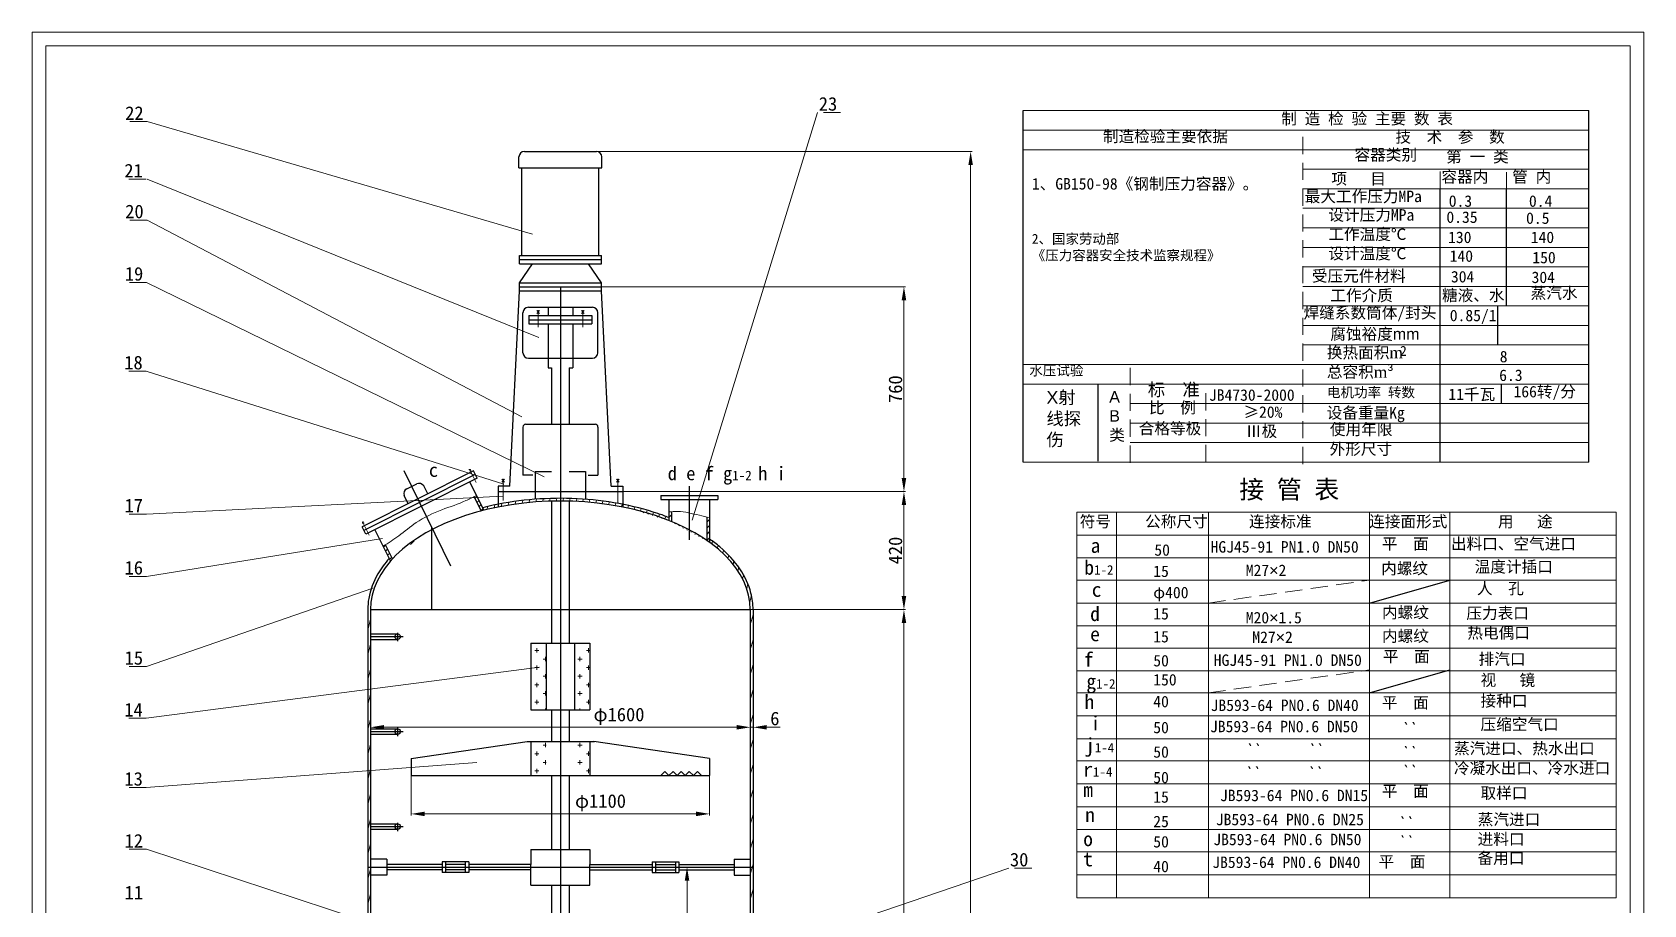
# Model space of a CAD drawing. Header units: millimetres. Extents: x -7851 to 49131, y -10352 to 4613.
# Drawn here: x -7851 to -7257, y 1440 to 1761 of the extents above; entities that cross this region are included whole.
import ezdxf

# ---------------------------------------------------------------- set-up
doc = ezdxf.new("R2010")
doc.units = ezdxf.units.MM
doc.linetypes.add('DASHED2', pattern=[9.525, 6.35, -3.175])
for name, color, linetype, lineweight in [('图层3', 1, 'DASHED2', 5), ('图层4', 7, 'Continuous', 20), ('实体', 7, 'Continuous', 30), ('文本', 7, 'Continuous', 20), ('标注', 7, 'Continuous', 13), ('细线', 7, 'Continuous', 13)]:
    doc.layers.add(name, color=color, linetype=linetype, lineweight=lineweight)
doc.styles.get("Standard").update_dxf_attribs({"font": 'txt.shx', "height": 80, "bigfont": 'gbcbig.shx'})
doc.styles.add('T仿宋_GB2312', font='SIMFANG.TTF')
pattern_1 = [(0, (-13101.1166, 695.2885), (3.175, 3.175), [1.5875, -4.7625]), (90, (-13100.323, 694.4947), (-3.175, 3.175), [1.5875, -4.7625])]
pattern_2 = [(45, (-13101.1166, 695.2885), (-1.122532, 1.122532), [])]

msp = doc.modelspace()

# ---------------------------------------------------------------- hatches: boundary and pattern name
at = {"layer": '标注'}
h = msp.add_hatch(dxfattribs=at)
h.set_pattern_fill('ANSI31', color=256, scale=0.5, style=0)
h.set_pattern_definition(pattern_2)
edge = h.paths.add_edge_path()
edge.add_spline(control_points=[(-7615.029, 1584.665), (-7615.362, 1584.64), (-7615.696, 1584.61), (-7616.029, 1584.578)], knot_values=[1.41411, 1.41411, 1.41411, 1.41411, 2.415179, 2.415179, 2.415179, 2.415179], degree=3, periodic=0)
edge.add_line((-7616.029, 1584.578), (-7616.029, 1581.397))
edge.add_ellipse((-7656.029, 1548.571), major_axis=(70, 0), ratio=0.5714286, start_angle=54.146533, end_angle=55.150095, ccw=False)
edge.add_line((-7615.029, 1580.992), (-7615.029, 1584.665))
edge = h.paths.add_edge_path()
edge.add_spline(control_points=[(-7601.029, 1582.442), (-7601.363, 1582.514), (-7601.696, 1582.588), (-7602.029, 1582.662)], knot_values=[15.6118911, 15.6118911, 15.6118911, 15.6118911, 16.6349613, 16.6349613, 16.6349613, 16.6349613], degree=3, periodic=0)
edge.add_line((-7602.029, 1582.662), (-7602.029, 1574.024))
edge.add_ellipse((-7656.029, 1548.571), major_axis=(70, 0), ratio=0.5714286, start_angle=38.213211, end_angle=39.517653, ccw=False)
edge.add_line((-7601.029, 1573.315), (-7601.029, 1582.442))
h = msp.add_hatch(dxfattribs=at)
h.set_pattern_fill('ANSI31', color=256, scale=0.5, style=0)
h.set_pattern_definition(pattern_2)
edge = h.paths.add_edge_path()
edge.add_spline(control_points=[(-7720.531, 1572.468), (-7720.816, 1572.294), (-7721.103, 1572.121), (-7721.389, 1571.949)], knot_values=[2.2532065, 2.2532065, 2.2532065, 2.2532065, 3.2550888, 3.2550888, 3.2550888, 3.2550888], degree=3, periodic=0)
edge.add_line((-7721.389, 1571.949), (-7718.631, 1566.469))
edge.add_ellipse((-7656.029, 1548.571), major_axis=(70, 0), ratio=0.5714286, start_angle=152.134612, end_angle=153.419427, ccw=False)
edge.add_line((-7717.913, 1567.267), (-7720.531, 1572.468))
h = msp.add_hatch(dxfattribs=at)
h.set_pattern_fill('CROSS', color=256, scale=0.5, style=0)
h.set_pattern_definition(pattern_1)
h.paths.add_polyline_path([(-7661.279, 1536.176), (-7666.916, 1536.176), (-7666.916, 1511.619), (-7661.279, 1511.619)])
h.paths.add_polyline_path([(-7645.143, 1536.176), (-7650.779, 1536.176), (-7650.779, 1511.619), (-7645.143, 1511.619)])
h = msp.add_hatch(dxfattribs=at)
h.set_pattern_fill('CROSS', color=256, scale=0.5, style=0)
h.set_pattern_definition(pattern_1)
h.paths.add_polyline_path([(-7661.279, 1499.964), (-7666.916, 1499.964), (-7666.916, 1487.393), (-7661.279, 1487.393)])
h.paths.add_polyline_path([(-7645.143, 1499.964), (-7650.779, 1499.964), (-7650.779, 1487.393), (-7645.143, 1487.393)])

# ---------------------------------------------------------------- linework, layer by layer
for p, q in [((-7656.029, 1667.571), (-7656.029, 1589.571)), ((-7696.383, 1564.573), (-7713.676, 1599.678)), ((-7608.529, 1594), (-7608.529, 1574.26)), ((-7656.029, 1589.571), (-7656.029, 1188.571)), ((-7703.529, 1579.081), (-7703.529, 1548.571)), ((-7726.029, 1538.571), (-7714.041, 1538.571)), ((-7716.029, 1539.95), (-7716.029, 1536.865)), ((-7726.029, 1503.571), (-7714.041, 1503.571)), ((-7716.029, 1504.95), (-7716.029, 1501.865)), ((-7726.029, 1468.571), (-7714.041, 1468.571)), ((-7716.029, 1469.95), (-7716.029, 1466.865)), ((-7727.029, 1453.571), (-7585.029, 1453.571))]:
    msp.add_line(p, q)
at = {"layer": '图层3'}
for p, q in [((-7552.737, 1731.835), (-7561.21, 1731.835)), ((-7808.388, 1728.474), (-7816.861, 1728.474)), ((-7382.324, 1602.176), (-7382.324, 1724.571)), ((-7331.758, 1703.702), (-7331.758, 1711.144)), ((-7307.289, 1703.438), (-7307.289, 1710.88)), ((-7808.705, 1707.261), (-7817.179, 1707.261)), ((-7808.388, 1692.176), (-7816.861, 1692.176)), ((-7808.532, 1669.17), (-7817.006, 1669.17)), ((-7808.737, 1636.456), (-7817.211, 1636.456)), ((-7445.996, 1602.717), (-7445.996, 1638.717)), ((-7418.161, 1602.902), (-7418.161, 1631.702)), ((-7808.628, 1583.785), (-7817.102, 1583.785)), ((-7808.628, 1560.8), (-7817.102, 1560.8)), ((-7417.184, 1550.955), (-7357.853, 1559.403)), ((-7808.598, 1527.566), (-7817.071, 1527.566)), ((-7417.184, 1517.837), (-7357.853, 1526.285)), ((-7808.713, 1508.495), (-7817.187, 1508.495)), ((-7808.685, 1482.968), (-7817.158, 1482.968)), ((-7808.603, 1460.175), (-7817.077, 1460.175)), ((-7482.287, 1453.201), (-7490.76, 1453.201))]:
    msp.add_line(p, q, dxfattribs=at)
at = {"layer": '图层4'}
for p, q in [((-7850.712, 1761.421), (-7850.712, 920.421)), ((-7850.712, 1761.421), (-7256.712, 1761.421)), ((-7256.712, 1761.421), (-7256.712, 920.421)), ((-7845.712, 1756.421), (-7261.712, 1756.421)), ((-7845.712, 1756.421), (-7845.712, 925.421)), ((-7261.712, 1756.421), (-7261.712, 925.421)), ((-7485.481, 1732.502), (-7277.006, 1732.502)), ((-7485.481, 1725.302), (-7277.006, 1725.302)), ((-7485.481, 1718.102), (-7277.006, 1718.102)), ((-7382.324, 1710.902), (-7277.006, 1710.902)), ((-7382.324, 1703.702), (-7277.006, 1703.702)), ((-7382.324, 1696.502), (-7277.006, 1696.502)), ((-7382.324, 1689.302), (-7277.006, 1689.302)), ((-7382.324, 1682.102), (-7277.006, 1682.102)), ((-7382.324, 1674.902), (-7277.006, 1674.902)), ((-7382.324, 1667.702), (-7277.006, 1667.702)), ((-7382.324, 1660.502), (-7277.006, 1660.502)), ((-7382.324, 1653.302), (-7277.006, 1653.302)), ((-7382.324, 1646.102), (-7277.006, 1646.102)), ((-7485.481, 1638.902), (-7277.006, 1638.902)), ((-7485.481, 1631.702), (-7277.006, 1631.702)), ((-7445.996, 1624.502), (-7277.006, 1624.502)), ((-7445.996, 1617.302), (-7277.006, 1617.302)), ((-7445.996, 1610.102), (-7277.006, 1610.102)), ((-7485.481, 1602.902), (-7277.006, 1602.902))]:
    msp.add_line(p, q, dxfattribs=at)
at = {"layer": '实体'}
for p, q in [((-7485.481, 1602.902), (-7485.481, 1732.502)), ((-7277.006, 1602.902), (-7277.006, 1732.502)), ((-7669.294, 1717.471), (-7642.764, 1717.471)), ((-7671.294, 1711.466), (-7671.294, 1715.471)), ((-7671.294, 1711.466), (-7640.764, 1711.466)), ((-7670.225, 1679.071), (-7670.225, 1711.466)), ((-7641.834, 1679.071), (-7641.834, 1711.466)), ((-7640.764, 1711.466), (-7640.764, 1715.471)), ((-7331.758, 1631.702), (-7331.758, 1703.702)), ((-7307.289, 1660.502), (-7307.289, 1703.438)), ((-7671.124, 1676.071), (-7671.124, 1679.071)), ((-7671.124, 1679.071), (-7640.934, 1679.071)), ((-7671.124, 1677.571), (-7640.934, 1677.571)), ((-7671.124, 1669.071), (-7666.336, 1676.071)), ((-7671.124, 1676.071), (-7640.934, 1676.071)), ((-7640.934, 1669.071), (-7645.723, 1676.071)), ((-7640.934, 1676.071), (-7640.934, 1679.071)), ((-7674.693, 1594.068), (-7671.124, 1666.071)), ((-7671.124, 1666.071), (-7671.124, 1669.071)), ((-7671.124, 1669.071), (-7640.934, 1669.071)), ((-7671.124, 1667.571), (-7640.934, 1667.571)), ((-7671.124, 1666.071), (-7640.934, 1666.071)), ((-7640.934, 1666.071), (-7640.934, 1669.071)), ((-7637.366, 1594.068), (-7640.934, 1666.071)), ((-7669.847, 1643.252), (-7669.847, 1658.002)), ((-7667.847, 1660.002), (-7644.212, 1660.002)), ((-7660.59, 1660.002), (-7660.59, 1656.916)), ((-7651.469, 1660.002), (-7651.469, 1656.916)), ((-7642.212, 1643.252), (-7642.212, 1658.002)), ((-7310.546, 1646.102), (-7310.546, 1660.502)), ((-7667.608, 1656.916), (-7667.608, 1653.916)), ((-7667.608, 1656.916), (-7644.451, 1656.916)), ((-7667.608, 1655.416), (-7644.451, 1655.416)), ((-7667.608, 1653.916), (-7644.451, 1653.916)), ((-7660.59, 1653.916), (-7660.59, 1637.623)), ((-7651.469, 1653.916), (-7651.469, 1637.623)), ((-7644.451, 1656.916), (-7644.451, 1653.916)), ((-7667.847, 1641.252), (-7644.212, 1641.252)), ((-7660.59, 1637.623), (-7659.279, 1637.623)), ((-7659.279, 1637.623), (-7659.279, 1616.852)), ((-7652.779, 1637.623), (-7652.779, 1616.852)), ((-7652.779, 1637.623), (-7651.469, 1637.623)), ((-7457.873, 1603.273), (-7457.873, 1631.702)), ((-7331.758, 1602.902), (-7331.758, 1631.702)), ((-7309.202, 1624.502), (-7309.202, 1631.702)), ((-7669.847, 1615.852), (-7669.847, 1598.162)), ((-7668.847, 1616.852), (-7643.212, 1616.852)), ((-7642.212, 1615.852), (-7642.212, 1598.162)), ((-7688.065, 1599.692), (-7729.121, 1579.025)), ((-7687.398, 1598.348), (-7728.462, 1577.677)), ((-7686.732, 1597.004), (-7688.065, 1599.692)), ((-7666.206, 1598.162), (-7669.847, 1598.162)), ((-7665.317, 1599.518), (-7665.317, 1589.22)), ((-7665.317, 1599.518), (-7659.279, 1599.518)), ((-7652.779, 1599.518), (-7646.741, 1599.518)), ((-7646.741, 1599.518), (-7646.741, 1589.22)), ((-7645.853, 1598.162), (-7642.212, 1598.162)), ((-7686.732, 1597.004), (-7727.803, 1576.33)), ((-7712.61, 1593.11), (-7708.983, 1594.897)), ((-7704.946, 1591.194), (-7706.425, 1594.197)), ((-7684.217, 1585.197), (-7689.467, 1595.627)), ((-7679.029, 1594.068), (-7679.029, 1586.527)), ((-7674.693, 1594.068), (-7679.029, 1594.068)), ((-7679.029, 1592.071), (-7633.029, 1592.071)), ((-7637.366, 1594.068), (-7633.029, 1594.068)), ((-7633.029, 1594.068), (-7633.029, 1586.35)), ((-7712.185, 1587.55), (-7713.661, 1590.649)), ((-7685.11, 1584.747), (-7687.852, 1590.195)), ((-7659.279, 1588.528), (-7659.279, 1536.176)), ((-7652.779, 1588.528), (-7652.779, 1536.176)), ((-7619.029, 1590.581), (-7598.029, 1590.581)), ((-7619.029, 1590.581), (-7619.029, 1589.081)), ((-7619.029, 1589.081), (-7598.029, 1589.081)), ((-7616.029, 1589.081), (-7616.029, 1581.397)), ((-7601.029, 1589.081), (-7601.029, 1573.315)), ((-7598.029, 1590.581), (-7598.029, 1589.081)), ((-7615.029, 1584.665), (-7615.029, 1580.992)), ((-7602.029, 1582.662), (-7602.029, 1574.024)), ((-7727.803, 1576.33), (-7729.121, 1579.025)), ((-7718.631, 1566.469), (-7724.445, 1578.02)), ((-7717.913, 1567.267), (-7720.531, 1572.468)), ((-7357.853, 1550.955), (-7328.134, 1559.403)), ((-7727.029, 1548.571), (-7727.029, 1206.071)), ((-7726.029, 1548.571), (-7726.029, 1206.071)), ((-7726.029, 1548.571), (-7586.029, 1548.571)), ((-7586.029, 1548.571), (-7586.029, 1188.571)), ((-7585.029, 1548.571), (-7585.029, 1188.571)), ((-7726.029, 1539.571), (-7716.029, 1539.571)), ((-7726.029, 1537.571), (-7716.029, 1537.571)), ((-7666.916, 1536.176), (-7666.916, 1511.619)), ((-7666.916, 1536.176), (-7645.143, 1536.176)), ((-7661.279, 1536.176), (-7661.279, 1511.619)), ((-7650.779, 1536.176), (-7650.779, 1511.619)), ((-7645.143, 1536.176), (-7645.143, 1511.619)), ((-7357.853, 1517.837), (-7328.134, 1526.285)), ((-7666.916, 1511.619), (-7645.143, 1511.619)), ((-7659.279, 1511.619), (-7659.279, 1499.964)), ((-7652.779, 1511.619), (-7652.779, 1499.964)), ((-7726.029, 1504.571), (-7716.029, 1504.571)), ((-7726.029, 1502.571), (-7716.029, 1502.571)), ((-7711.029, 1493.633), (-7668.314, 1499.964)), ((-7668.314, 1499.964), (-7643.46, 1499.964)), ((-7666.916, 1499.964), (-7666.916, 1487.393)), ((-7645.143, 1499.964), (-7645.143, 1487.393)), ((-7601.029, 1493.633), (-7643.745, 1499.964)), ((-7711.029, 1493.633), (-7711.029, 1487.393)), ((-7601.029, 1493.633), (-7601.029, 1487.393)), ((-7711.029, 1487.393), (-7601.029, 1487.393)), ((-7659.279, 1487.393), (-7659.279, 1480.143)), ((-7652.779, 1487.393), (-7652.779, 1480.143)), ((-7619.016, 1487.393), (-7617.515, 1488.825)), ((-7616.014, 1487.393), (-7617.515, 1488.825)), ((-7616.016, 1487.395), (-7614.515, 1488.827)), ((-7613.014, 1487.395), (-7614.515, 1488.827)), ((-7613.021, 1487.393), (-7611.519, 1488.825)), ((-7610.018, 1487.393), (-7611.519, 1488.825)), ((-7610.021, 1487.395), (-7608.519, 1488.827)), ((-7607.018, 1487.395), (-7608.519, 1488.827)), ((-7607.018, 1487.395), (-7605.517, 1488.827)), ((-7604.016, 1487.395), (-7605.517, 1488.827)), ((-7659.279, 1480.143), (-7659.279, 1460.143)), ((-7652.779, 1480.143), (-7652.779, 1460.143)), ((-7726.029, 1469.571), (-7716.029, 1469.571)), ((-7726.029, 1467.571), (-7716.029, 1467.571)), ((-7720.029, 1456.571), (-7726.029, 1456.571)), ((-7720.029, 1456.571), (-7720.029, 1450.571)), ((-7689.802, 1455.571), (-7699.645, 1455.571)), ((-7699.645, 1455.571), (-7699.645, 1451.571)), ((-7698.419, 1455.571), (-7698.419, 1451.571)), ((-7691.092, 1455.571), (-7691.092, 1451.571)), ((-7689.802, 1455.571), (-7689.802, 1451.571)), ((-7666.916, 1460.143), (-7666.916, 1454.527)), ((-7666.916, 1460.143), (-7645.143, 1460.143)), ((-7645.143, 1460.143), (-7645.143, 1454.527)), ((-7622.257, 1455.571), (-7622.257, 1451.571)), ((-7622.257, 1455.571), (-7612.413, 1455.571)), ((-7620.966, 1455.571), (-7620.966, 1451.571)), ((-7613.639, 1455.571), (-7613.639, 1451.571)), ((-7612.413, 1455.571), (-7612.413, 1451.571)), ((-7592.029, 1456.571), (-7586.029, 1456.571)), ((-7592.029, 1456.571), (-7592.029, 1450.571)), ((-7720.029, 1450.571), (-7726.029, 1450.571)), ((-7699.645, 1454.571), (-7720.029, 1454.571)), ((-7699.645, 1452.571), (-7720.029, 1452.571)), ((-7689.802, 1451.571), (-7699.645, 1451.571)), ((-7691.092, 1454.571), (-7698.419, 1454.571)), ((-7691.092, 1452.571), (-7698.419, 1452.571)), ((-7666.916, 1454.571), (-7689.802, 1454.571)), ((-7666.916, 1452.571), (-7689.802, 1452.571)), ((-7666.916, 1446.999), (-7666.916, 1454.571)), ((-7645.143, 1446.999), (-7645.143, 1454.571)), ((-7645.143, 1454.571), (-7622.257, 1454.571)), ((-7645.143, 1452.571), (-7622.257, 1452.571)), ((-7622.257, 1451.571), (-7612.413, 1451.571)), ((-7620.966, 1454.571), (-7613.639, 1454.571)), ((-7620.966, 1452.571), (-7613.639, 1452.571)), ((-7612.413, 1454.571), (-7592.029, 1454.571)), ((-7612.413, 1452.571), (-7592.029, 1452.571)), ((-7592.029, 1450.571), (-7586.029, 1450.571)), ((-7666.916, 1446.999), (-7645.143, 1446.999)), ((-7659.279, 1446.999), (-7659.279, 1395.186)), ((-7652.779, 1446.999), (-7652.779, 1395.186))]:
    msp.add_line(p, q, dxfattribs=at)
for centre in [(-7716.029, 1538.571), (-7716.029, 1503.571), (-7716.029, 1468.571)]:
    msp.add_circle(centre, 1, dxfattribs=at)
for centre, radius, start, end in [((-7669.294, 1715.471), 2, 90, 180), ((-7642.764, 1715.471), 2, 0, 90), ((-7667.847, 1658.002), 2, 90, 180), ((-7644.212, 1658.002), 2, 360, 90), ((-7667.847, 1643.252), 2, 180, 270), ((-7644.212, 1643.252), 2, 270, 360), ((-7668.847, 1615.852), 1, 90, 180), ((-7643.212, 1615.852), 1, 0, 90), ((-7711.644, 1591.243), 2.102, 117.376446, 196.393653), ((-7708.099, 1593.103), 2, 33.162627, 116.225536)]:
    msp.add_arc(centre, radius, start, end, dxfattribs=at)
msp.add_ellipse((-7656.029, 1548.571), major_axis=(70, 0), ratio=0.5714286, start_param=0, end_param=3.1415927, dxfattribs=at)
for points, knots in [([(-7616.029, 1582.472), (-7617.363, 1582.996), (-7618.728, 1583.493), (-7624.646, 1585.49), (-7629.464, 1586.725), (-7639.453, 1588.557), (-7644.624, 1589.153), (-7655.066, 1589.678), (-7660.338, 1589.607), (-7670.726, 1588.8), (-7675.843, 1588.065), (-7682.077, 1586.733), (-7683.383, 1586.428), (-7684.672, 1586.101)], [0.9688942, 0.9688942, 0.9688942, 0.9688942, 1.0374523, 1.0374523, 1.2602527, 1.2602527, 1.4830531, 1.4830531, 1.7058535, 1.7058535, 1.9286539, 1.9286539, 1.9885063, 1.9885063, 1.9885063, 1.9885063]), ([(-7585.029, 1548.571), (-7585.029, 1550.606), (-7585.291, 1552.641), (-7586.597, 1557.709), (-7587.982, 1560.705), (-7591.847, 1566.416), (-7594.327, 1569.132), (-7598.461, 1572.646), (-7599.71, 1573.612), (-7601.029, 1574.544)], [0, 0, 0, 0, 0.14625078, 0.14625078, 0.36905117, 0.36905117, 0.59185155, 0.59185155, 0.68015453, 0.68015453, 0.68015453, 0.68015453]), ([(-7719.115, 1567.431), (-7720.752, 1565.598), (-7722.154, 1563.689), (-7724.999, 1558.812), (-7726.137, 1555.775), (-7726.91, 1551.325), (-7727.029, 1549.948), (-7727.029, 1548.571)], [2.66939943, 2.66939943, 2.66939943, 2.66939943, 2.81985544, 2.81985544, 3.04265582, 3.04265582, 3.14159265, 3.14159265, 3.14159265, 3.14159265])]:
    msp.add_open_spline(points, degree=3, knots=knots, dxfattribs=at)
at = {"layer": '文本'}
for p, q in [((-7465.633, 1584.485), (-7465.633, 1442.328)), ((-7465.633, 1584.485), (-7266.906, 1584.485)), ((-7451.008, 1584.485), (-7451.008, 1442.328)), ((-7417.184, 1584.485), (-7417.184, 1442.328)), ((-7357.853, 1584.485), (-7357.853, 1442.328)), ((-7328.134, 1584.485), (-7328.134, 1442.328)), ((-7266.906, 1584.485), (-7266.906, 1559.403)), ((-7465.633, 1576.037), (-7266.906, 1576.037)), ((-7465.633, 1567.589), (-7266.906, 1567.589)), ((-7465.633, 1559.403), (-7266.906, 1559.403)), ((-7266.906, 1559.403), (-7266.906, 1534.321)), ((-7465.633, 1550.955), (-7266.906, 1550.955)), ((-7465.633, 1542.507), (-7266.906, 1542.507)), ((-7266.906, 1542.919), (-7266.906, 1442.328)), ((-7465.633, 1534.321), (-7266.906, 1534.321)), ((-7465.633, 1526.023), (-7266.906, 1526.023)), ((-7465.633, 1517.837), (-7266.906, 1517.837)), ((-7465.633, 1509.389), (-7266.906, 1509.389)), ((-7465.633, 1500.941), (-7266.906, 1500.941)), ((-7465.633, 1492.755), (-7274.093, 1492.755)), ((-7465.633, 1484.307), (-7266.906, 1484.307)), ((-7465.633, 1475.859), (-7266.906, 1475.859)), ((-7465.633, 1467.411), (-7266.906, 1467.411)), ((-7465.633, 1459.224), (-7266.906, 1459.224)), ((-7465.633, 1450.776), (-7266.906, 1450.776)), ((-7465.633, 1442.328), (-7266.906, 1442.328))]:
    msp.add_line(p, q, dxfattribs=at)
at = {"layer": '标注'}
for p, q in [((-7607.507, 1581.502), (-7561.21, 1731.835)), ((-7666.375, 1686.991), (-7808.388, 1728.474)), ((-7642.664, 1717.471), (-7504.222, 1717.471)), ((-7504.822, 1112.571), (-7504.822, 1712.471)), ((-7664.016, 1648.807), (-7808.388, 1707.261)), ((-7670.28, 1619.627), (-7808.388, 1692.176)), ((-7662.046, 1597.555), (-7808.532, 1669.17)), ((-7640.834, 1667.571), (-7528.804, 1667.571)), ((-7529.404, 1662.571), (-7529.404, 1597.071)), ((-7676.937, 1594.791), (-7808.737, 1636.456)), ((-7632.929, 1592.071), (-7528.804, 1592.071)), ((-7632.929, 1592.071), (-7528.804, 1592.071)), ((-7677.243, 1590.419), (-7808.628, 1583.785)), ((-7687.532, 1589.559), (-7686.787, 1590.304)), ((-7686.78, 1588.066), (-7686.036, 1588.81)), ((-7686.029, 1586.572), (-7685.284, 1587.317)), ((-7683.103, 1585.458), (-7682.809, 1586.555)), ((-7680.479, 1586.052), (-7680.189, 1587.135)), ((-7677.874, 1586.573), (-7677.587, 1587.644)), ((-7675.287, 1587.028), (-7675.003, 1588.086)), ((-7672.717, 1587.418), (-7672.436, 1588.466)), ((-7670.164, 1587.747), (-7669.885, 1588.786)), ((-7667.626, 1588.018), (-7667.35, 1589.049)), ((-7665.103, 1588.234), (-7664.829, 1589.256)), ((-7662.594, 1588.395), (-7662.322, 1589.41)), ((-7660.1, 1588.503), (-7659.83, 1589.512)), ((-7657.619, 1588.561), (-7657.351, 1589.564)), ((-7655.152, 1588.568), (-7654.885, 1589.566)), ((-7652.698, 1588.526), (-7652.432, 1589.519)), ((-7650.257, 1588.435), (-7649.992, 1589.423)), ((-7647.829, 1588.296), (-7647.566, 1589.28)), ((-7645.414, 1588.108), (-7645.152, 1589.089)), ((-7643.012, 1587.873), (-7642.75, 1588.85)), ((-7640.623, 1587.59), (-7640.362, 1588.564)), ((-7638.246, 1587.259), (-7637.986, 1588.231)), ((-7635.883, 1586.879), (-7635.623, 1587.848)), ((-7633.533, 1586.449), (-7633.273, 1587.417)), ((-7631.196, 1585.969), (-7630.937, 1586.936)), ((-7628.873, 1585.438), (-7628.614, 1586.404)), ((-7529.404, 1587.071), (-7529.404, 1553.571)), ((-7685.277, 1585.079), (-7684.532, 1585.824)), ((-7626.564, 1584.855), (-7626.305, 1585.82)), ((-7624.27, 1584.217), (-7624.011, 1585.183)), ((-7621.99, 1583.523), (-7621.731, 1584.49)), ((-7619.727, 1582.771), (-7619.467, 1583.74)), ((-7617.479, 1581.959), (-7617.219, 1582.929)), ((-7721.591, 1574.78), (-7808.628, 1560.8)), ((-7600.231, 1572.724), (-7599.953, 1573.764)), ((-7598.199, 1571.109), (-7597.914, 1572.172)), ((-7596.207, 1569.342), (-7595.914, 1570.435)), ((-7594.264, 1567.394), (-7593.96, 1568.527)), ((-7592.381, 1565.22), (-7592.062, 1566.41)), ((-7590.577, 1562.753), (-7590.236, 1564.027)), ((-7725.118, 1556.474), (-7808.598, 1527.566)), ((-7588.883, 1559.875), (-7588.506, 1561.283)), ((-7587.364, 1556.344), (-7586.92, 1558.001)), ((-7586.211, 1551.447), (-7585.594, 1553.749)), ((-7727.029, 1541.129), (-7726.029, 1544.861)), ((-7586.029, 1542.923), (-7585.029, 1546.655)), ((-7585.929, 1548.571), (-7528.804, 1548.571)), ((-7585.929, 1548.571), (-7528.804, 1548.571)), ((-7529.404, 1543.571), (-7529.404, 1193.571)), ((-7727.029, 1531.929), (-7726.029, 1535.661)), ((-7586.029, 1533.723), (-7585.029, 1537.455)), ((-7663.744, 1527.263), (-7808.713, 1508.495)), ((-7586.029, 1524.522), (-7585.029, 1528.254)), ((-7727.029, 1522.728), (-7726.029, 1526.46)), ((-7727.029, 1513.528), (-7726.029, 1517.26)), ((-7586.029, 1515.322), (-7585.029, 1519.054)), ((-7586.029, 1506.121), (-7585.029, 1509.853)), ((-7727.029, 1504.327), (-7726.029, 1508.059)), ((-7721.029, 1505.148), (-7591.029, 1505.148)), ((-7591.029, 1505.148), (-7596.029, 1505.148)), ((-7586.029, 1505.148), (-7585.029, 1505.148)), ((-7586.029, 1505.148), (-7585.029, 1505.148)), ((-7580.029, 1505.148), (-7575.029, 1505.148)), ((-7727.029, 1495.127), (-7726.029, 1498.859)), ((-7586.029, 1496.921), (-7585.029, 1500.653)), ((-7686.834, 1492.111), (-7808.685, 1482.968)), ((-7586.029, 1487.72), (-7585.029, 1491.452)), ((-7727.029, 1485.926), (-7726.029, 1489.658)), ((-7711.029, 1487.293), (-7711.029, 1472.62)), ((-7601.029, 1487.293), (-7601.029, 1472.62)), ((-7727.029, 1476.726), (-7726.029, 1480.458)), ((-7586.029, 1478.52), (-7585.029, 1482.252)), ((-7706.029, 1473.22), (-7606.029, 1473.22)), ((-7727.029, 1467.526), (-7726.029, 1471.258)), ((-7586.029, 1469.319), (-7585.029, 1473.051)), ((-7727.029, 1458.325), (-7726.029, 1462.057)), ((-7586.029, 1460.119), (-7585.029, 1463.851)), ((-7596.441, 1390.463), (-7808.603, 1460.175)), ((-7727.029, 1449.125), (-7726.029, 1452.857)), ((-7655.929, 1453.571), (-7608.763, 1453.571)), ((-7586.029, 1450.919), (-7585.029, 1454.651)), ((-7582.164, 1422.072), (-7490.76, 1453.201)), ((-7727.029, 1439.924), (-7726.029, 1443.656)), ((-7609.363, 1448.571), (-7609.363, 1278.571)), ((-7586.029, 1441.718), (-7585.029, 1445.45))]:
    msp.add_line(p, q, dxfattribs=at)
for points in [[(-7505.655, 1712.471), (-7503.988, 1712.471), (-7504.822, 1717.471)], [(-7530.237, 1662.571), (-7528.57, 1662.571), (-7529.404, 1667.571)], [(-7530.237, 1597.071), (-7528.57, 1597.071), (-7529.404, 1592.071)], [(-7530.237, 1587.071), (-7528.57, 1587.071), (-7529.404, 1592.071)], [(-7530.237, 1553.571), (-7528.57, 1553.571), (-7529.404, 1548.571)], [(-7530.237, 1543.571), (-7528.57, 1543.571), (-7529.404, 1548.571)], [(-7721.029, 1505.981), (-7721.029, 1504.314), (-7726.029, 1505.148)], [(-7591.029, 1505.981), (-7591.029, 1504.314), (-7586.029, 1505.148)], [(-7591.029, 1505.981), (-7591.029, 1504.314), (-7586.029, 1505.148)], [(-7580.029, 1505.981), (-7580.029, 1504.314), (-7585.029, 1505.148)], [(-7706.029, 1474.053), (-7706.029, 1472.386), (-7711.029, 1473.22)], [(-7606.029, 1474.053), (-7606.029, 1472.386), (-7601.029, 1473.22)], [(-7610.197, 1448.571), (-7608.53, 1448.571), (-7609.363, 1453.571)]]:
    msp.add_solid(points, dxfattribs=at)
at = {"layer": '细线'}
for p, q in [((-7664.746, 1658.774), (-7663.76, 1657.719)), ((-7663.751, 1658.774), (-7664.737, 1657.719)), ((-7664.259, 1658.966), (-7664.259, 1652.708)), ((-7648.308, 1658.774), (-7647.322, 1657.719)), ((-7647.313, 1658.774), (-7648.299, 1657.719)), ((-7647.8, 1658.966), (-7647.8, 1652.708)), ((-7689.763, 1600.218), (-7688.919, 1599.773)), ((-7687.073, 1595.403), (-7689.484, 1600.322)), ((-7689.442, 1599.645), (-7689.213, 1600.281)), ((-7677.663, 1596.616), (-7676.677, 1595.56)), ((-7676.669, 1596.616), (-7677.655, 1595.56)), ((-7677.155, 1596.707), (-7677.155, 1588.774)), ((-7635.39, 1596.616), (-7634.404, 1595.56)), ((-7634.395, 1596.616), (-7635.381, 1595.56)), ((-7634.903, 1596.707), (-7634.903, 1588.066)), ((-7728.419, 1580.444), (-7729.063, 1580.65)), ((-7726.499, 1575.98), (-7728.93, 1580.89)), ((-7728.677, 1581.048), (-7728.839, 1580.108))]:
    msp.add_line(p, q, dxfattribs=at)
for points, knots in [([(-7721.389, 1571.949), (-7719.424, 1573.129), (-7715.189, 1575.778), (-7708.729, 1581.421), (-7700.118, 1585.428), (-7692.331, 1587.849), (-7688.248, 1589.975), (-7686.97, 1590.667)], [2.2532065, 2.2532065, 2.2532065, 2.2532065, 9.1207399, 17.2340595, 27.8368615, 37.2939822, 41.644681, 41.644681, 41.644681, 41.644681]), ([(-7616.029, 1584.578), (-7614.954, 1584.684), (-7611.18, 1584.947), (-7606.201, 1583.602), (-7602.292, 1582.717), (-7601.029, 1582.442)], [1.41411, 1.41411, 1.41411, 1.41411, 4.6419307, 12.7591148, 16.6349613, 16.6349613, 16.6349613, 16.6349613])]:
    msp.add_open_spline(points, degree=3, knots=knots, dxfattribs=at)

# ---------------------------------------------------------------- texts
at = {"layer": '图层4', "attachment_point": 1, "style": 'T仿宋_GB2312'}
for s, insert, char_height, width in [('制 造 检 验 主要 数 表', (-7390.35, 1731.686), 4.224, 74.79), ('制造检验主要依据', (-7456.074, 1725.157), 4.224, 74.79), ('{\\H0.8627x;技  术  参  数}', (-7348.258, 1724.944), 4.896, 74.79), ('容器类别', (-7363.329, 1718.368), 4.224, 74.79), ('第 一 类', (-7329.533, 1717.66), 4.224, 74.79), ('容器内', (-7331.276, 1710.216), 4.224, 74.79), ('管 内', (-7305.209, 1710.216), 4.224, 74.79), ('1、GB150-98《钢制压力容器》。', (-7482.25, 1707.655), 4.224, 114.50571), (' 项   目', (-7374.744, 1709.552), 4.224, 74.79), ('最大工作压力MPa', (-7381.678, 1703.003), 4.224, 74.79), ('0.3', (-7328.596, 1701.287), 4.224, 74.79), ('0.4', (-7299.037, 1701.287), 4.224, 74.79), ('设计压力MPa', (-7372.969, 1696.183), 4.224, 74.79), ('0.35', (-7329.458, 1695.348), 4.224, 74.79), ('0.5', (-7300.089, 1694.981), 4.224, 74.79), ('\\pt16.2;{\\H0.8621x;2、国家劳动部\\P《压力容器安全技术监察规程》}', (-7482.276, 1687.067), 4.224, 153.09), ('工作温度℃', (-7372.969, 1689.068), 4.224, 74.79), ('130', (-7328.843, 1687.915), 4.224, 74.79), ('140', (-7298.373, 1687.915), 4.224, 74.79), ('设计温度℃', (-7372.969, 1681.953), 4.224, 74.79), ('140', (-7328.256, 1681.009), 4.224, 74.79), ('150', (-7297.785, 1680.459), 4.224, 74.79), ('受压元件材料', (-7379.021, 1673.691), 4.224, 74.79), ('304', (-7327.795, 1673.396), 4.224, 74.79), ('304', (-7298.068, 1673.169), 4.224, 74.79), ('工作介质', (-7372.245, 1666.494), 4.224, 74.79), ('糖液、水', (-7331.078, 1666.569), 4.224, 74.79), ('蒸汽水', (-7298.407, 1667.394), 4.224, 74.79), ('焊缝系数筒体/封头', (-7382.11, 1660.108), 4.224, 74.79), ('0.85/1', (-7328.212, 1659.096), 4.224, 74.79), ('腐蚀裕度{\\fArial|b0|i0|c134|p32;mm}', (-7372.245, 1652.264), 4.224, 74.79), ('换热面积{\\fTimes New Roman|b0|i0|c134|p18;m}', (-7373.512, 1645.432), 4.224, 74.79), ('2', (-7346.557, 1645.759), 3.661, 74.79), ('8', (-7309.803, 1643.936), 4.224, 74.79), ('{\\H0.8667x;水压试验}', (-7483.215, 1638.535), 4.224, 74.79), ('总容积{\\fTimes New Roman|b0|i0|c134|p18;m\\fSimSun|b0|i0|c134|p2;³}', (-7373.512, 1638.262), 4.224, 74.79), ('6.3', (-7309.999, 1637.067), 4.224, 74.79), ('{\\fArial|b0|i0|c0|p32;\\H0.8667x;X\\f仿宋_GB2312|b0|i0|c134|p49;射\\P线探\\P伤}', (-7476.869, 1629.113), 5.4, 74.79), ('{\\fArial|b0|i0|c0|p32;A}\\P{\\fArial|b0|i0|c0|p32;B\\P}类', (-7453.733, 1629.113), 4.224, 74.79), ('{\\H0.8667x; 标  准}', (-7442.693, 1631.973), 5.4, 74.79), ('JB4730-2000', (-7416.993, 1629.772), 4.224, 74.79), ('{\\H0.8667x;电机功率 转数}', (-7373.488, 1630.477), 4.224, 74.79), ('11千瓦', (-7328.726, 1630.051), 4.224, 74.79), ('166转/分', (-7304.732, 1631.025), 4.224, 74.79), ('比  例', (-7439.077, 1625.122), 4.224, 74.79), ('≥20%', (-7404.267, 1623.49), 4.224, 74.79), ('设备重量Kg', (-7373.592, 1623.225), 4.224, 74.79), ('合格等极', (-7442.86, 1617.435), 4.224, 74.79), ('Ⅲ极', (-7403.334, 1616.455), 4.224, 74.79), ('使用年限', (-7372.402, 1617.132), 4.224, 74.79), ('外形尺寸', (-7372.506, 1609.88), 4.224, 74.79)]:
    msp.add_mtext(s, dxfattribs=dict(at, insert=insert, char_height=char_height, width=width))
at = {"layer": '文本', "insert": (-7405.789, 1596.232), "char_height": 5.0688, "width": 69.74667, "attachment_point": 1}
msp.add_mtext('{\\f仿宋_GB2312|b0|i0|c134|p49;\\H1.333x;接 管 表}', dxfattribs=at)
at = {"layer": '文本', "attachment_point": 1, "style": 'T仿宋_GB2312'}
for s, insert, char_height, width in [('符号', (-7464.619, 1583.156), 4.224, 35.4949), ('公称尺寸', (-7440.503, 1583.142), 4.224, 36.2208), ('连接标准', (-7402.197, 1583.142), 4.224, 36.2208), ('连接面形式', (-7357.92, 1583.142), 4.224, 36.2208), ('用   途', (-7310.455, 1583.142), 4.224, 36.2208), ('平  面', (-7353.245, 1574.921), 4.224, 36.2208), ('出料口、空气进口', (-7327.795, 1574.921), 4.224, 103.70184), ('a', (-7460.581, 1574.774), 5.28, 35.4949), ('50', (-7437.101, 1572.64), 4.224, 26.8752), ('HGJ45-91 PN1.0 DN50  ', (-7416.375, 1573.783), 4.224, 102.65259), ('b{\\H0.6629x;1-2}', (-7462.926, 1566.706), 5.28, 35.4949), ('15', (-7437.503, 1564.8), 4.224, 26.8752), ('M27{\\fArial|b0|i0|c0|p32;×}2', (-7403.409, 1565.145), 4.22, 66.30305), ('{\\H0.8x;内螺纹}', (-7353.518, 1565.843), 5.28, 35.4949), ('温度计插口', (-7319.029, 1566.473), 4.224, 36.2208), ('c', (-7460.192, 1558.544), 5.28, 35.4949), ('φ400', (-7437.503, 1556.961), 4.224, 26.8752), ('人  孔', (-7318.204, 1558.481), 4.224, 36.2208), ('d', (-7460.769, 1549.618), 5.28, 35.4949), ('15', (-7437.503, 1549.122), 4.224, 26.8752), ('M20{\\fArial|b0|i0|c0|p32;×}1.5', (-7403.409, 1547.695), 4.22, 66.30305), ('{\\H0.8x;内螺纹}', (-7353.199, 1549.62), 5.28, 35.4949), ('压力表口', (-7322.09, 1549.347), 4.224, 49.21502), ('e{\\H0.6934x;}', (-7460.769, 1542.168), 5.28, 35.4949), ('15', (-7437.503, 1540.679), 4.224, 26.8752), ('M27{\\fArial|b0|i0|c0|p32;×}2', (-7400.996, 1540.491), 4.22, 66.30305), ('{\\H0.8x;内螺纹}', (-7353.199, 1540.933), 5.28, 35.4949), ('热电偶口', (-7321.73, 1542.149), 4.224, 49.21502), ('f{\\H0.6934x;}', (-7463.152, 1532.781), 5.28, 35.4949), ('{\\H0.8x;平  面}', (-7352.863, 1533.378), 5.28, 35.4949), ('排汽口', (-7317.576, 1532.438), 4.224, 49.21502), ('50', (-7437.503, 1531.835), 4.224, 26.8752), ('HGJ45-91 PN1.0 DN50  ', (-7415.232, 1532.014), 4.224, 102.65259), ('g{\\H0.6629x;1-2}', (-7462.162, 1524.713), 5.28, 35.4949), ('150', (-7437.503, 1524.799), 4.224, 26.8752), ('{\\H0.8x;视   镜}', (-7316.87, 1524.669), 5.28, 35.4949), ('h{\\H0.6934x;}', (-7462.877, 1517.159), 5.28, 35.4949), ('40', (-7437.503, 1516.759), 4.224, 26.8752), ('JB593-64 PN0.6 DN40', (-7416.375, 1515.382), 4.224, 102.65259), ('平  面', (-7353.245, 1516.376), 4.224, 36.2208), ('{\\H0.8x;接种口}', (-7316.87, 1517.044), 5.28, 35.4949), ('i', (-7460.581, 1509.32), 5.28, 35.4949), ('{\\H0.8x;压缩空气口}', (-7316.87, 1508.377), 5.28, 35.4949), ('50', (-7437.503, 1507.186), 4.224, 26.8752), ('JB593-64 PN0.6 DN50', (-7416.598, 1507.556), 4.224, 102.65259), ('``', (-7345.696, 1506.691), 4.224, 36.2208), ('j{\\H0.6629x;1-4}', (-7462.642, 1501.158), 5.28, 35.4949), ('50', (-7437.503, 1498.171), 4.224, 26.8752), ('``      ``', (-7403.171, 1498.836), 4.224, 102.65259), ('``', (-7345.696, 1497.891), 4.224, 36.2208), ('{\\H0.8x;蒸汽进口、热水出口}', (-7326.628, 1499.491), 5.28, 83.23333), ('r{\\H0.6629x;1-4}', (-7463.323, 1492.232), 5.28, 35.4949), ('``', (-7345.696, 1490.976), 4.224, 36.2208), ('{\\H0.8x;冷凝水出口、冷水进口}', (-7326.689, 1492.184), 5.28, 80.49684), ('50', (-7437.503, 1488.766), 4.224, 26.8752), ('``      ``', (-7403.395, 1490.339), 4.224, 102.65259), ('m', (-7463.323, 1484.782), 5.28, 35.4949), ('15', (-7437.503, 1481.576), 4.224, 26.8752), ('JB593-64 PN0.6 DN15', (-7412.92, 1482.139), 4.224, 102.65259), ('平  面', (-7353.245, 1483.748), 4.224, 36.2208), ('{\\H0.8x;取样口}', (-7316.87, 1483.052), 5.28, 35.4949), ('n', (-7462.642, 1475.537), 5.28, 35.4949), ('JB593-64 PN0.6 DN25', (-7414.453, 1473.259), 4.224, 102.65259), ('{\\H0.8x;蒸汽进口}', (-7317.894, 1473.311), 5.28, 83.23333), ('25', (-7437.503, 1472.55), 4.224, 26.8752), ('``', (-7346.922, 1471.861), 4.224, 36.2208), ('o', (-7463.323, 1466.611), 5.28, 35.4949), ('50', (-7437.503, 1465.07), 4.224, 26.8752), ('JB593-64 PN0.6 DN50', (-7415.372, 1465.909), 4.224, 102.65259), ('``', (-7346.922, 1464.947), 4.224, 36.2208), ('{\\H0.8x;进料口}', (-7317.954, 1466.004), 5.28, 80.49684), ('t', (-7463.323, 1459.161), 5.28, 35.4949), ('40', (-7437.503, 1455.956), 4.224, 26.8752), ('JB593-64 PN0.6 DN40', (-7415.762, 1457.505), 4.224, 102.65259), ('平  面', (-7354.471, 1457.719), 4.224, 36.2208), ('{\\H0.8x;备用口}', (-7317.977, 1459.042), 5.28, 35.4949)]:
    msp.add_mtext(s, dxfattribs=dict(at, insert=insert, char_height=char_height, width=width))
at = {"layer": '标注', "char_height": 5, "attachment_point": 5, "style": 'T仿宋_GB2312'}
for s, insert in [('23', (-7557.39, 1734.965)), ('22', (-7813.041, 1731.603)), ('21', (-7813.359, 1710.39)), ('20', (-7813.041, 1695.306)), ('19', (-7813.186, 1672.3)), ('18', (-7813.391, 1639.585)), ('c', (-7702.823, 1599.943)), ('d e f g{\\H0.7x;1-2 }h i', (-7594.709, 1597.935)), ('17', (-7813.281, 1586.914)), ('16', (-7813.281, 1563.93)), ('15', (-7813.251, 1530.695)), ('14', (-7813.366, 1511.625)), ('φ1600', (-7634.431, 1509.186)), ('6', (-7576.984, 1508.361)), ('13', (-7813.338, 1486.098)), ('φ1100', (-7641.249, 1477.285)), ('12', (-7813.256, 1463.304)), ('30', (-7486.94, 1456.33)), ('11', (-7813.256, 1444.223))]:
    msp.add_mtext(s, dxfattribs=dict(at, insert=insert))
at = {"layer": '标注', "char_height": 5, "attachment_point": 5, "rotation": 90, "style": 'T仿宋_GB2312'}
for s, insert in [('760', (-7532.528, 1629.821)), ('420', (-7532.528, 1570.321))]:
    msp.add_mtext(s, dxfattribs=dict(at, insert=insert))

doc.saveas('drawing.dxf')
